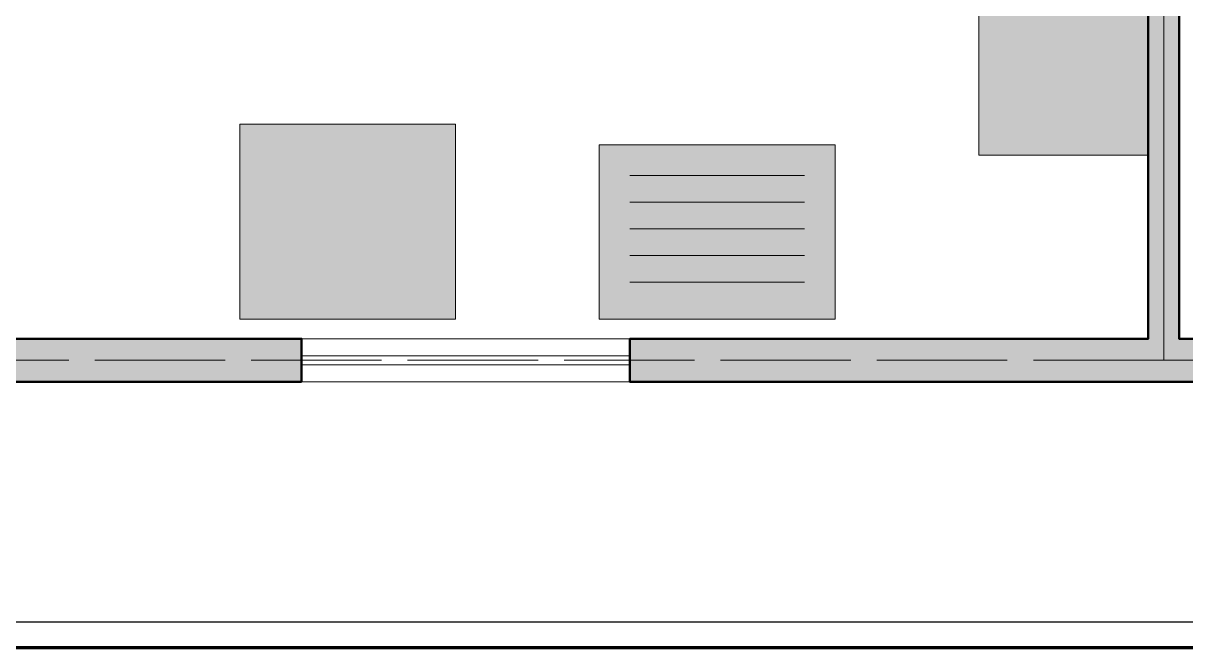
# Model space of a CAD drawing. Header units: metres. Extents: x 0 to 115, y 0 to 64.
# Drawn here: x 27.29 to 38.61, y 0.4 to 6.48 of the extents above; entities that cross this region are included whole.
import ezdxf

# ---------------------------------------------------------------- set-up
doc = ezdxf.new("R2010")
doc.units = ezdxf.units.M
doc.linetypes.add('DASHED', pattern=[1.524, 1.27, -0.254])
doc.layers.add('A-AREA', color=8, linetype='DASHED', lineweight=13, plot=False)
for name, color, linetype, lineweight in [('A-LAMINA', 8, 'Continuous', 35), ('A-MOBILIARIO', 9, 'Continuous', 18), ('A-MOBILIARIO-RELLENO', 9, 'Continuous', 0), ('A-MURO', 7, 'Continuous', 50), ('A-VENTANA', 4, 'Continuous', 18)]:
    doc.layers.add(name, color=color, linetype=linetype, lineweight=lineweight)
doc.layers.add('A-MURO-RELLENO', color=8, linetype='Continuous', lineweight=0, true_color=0x8d949b)

msp = doc.modelspace()

# ---------------------------------------------------------------- hatches: boundary and pattern name
at = {"layer": 'A-MOBILIARIO-RELLENO', "true_color": 0xe9ecef}
h = msp.add_hatch(color=7, dxfattribs=at)
h.dxf.hatch_style = 1
h.paths.add_polyline_path([(36.6, 14.2), (38.25, 14.2), (38.25, 5.2), (36.6, 5.2)])
h = msp.add_hatch(color=7, dxfattribs=at)
h.dxf.hatch_style = 1
h.paths.add_polyline_path([(29.4, 5.5), (31.5, 5.5), (31.5, 3.6), (29.4, 3.6)])
at = {"layer": 'A-MOBILIARIO-RELLENO', "true_color": 0xf3f5f7}
h = msp.add_hatch(color=7, dxfattribs=at)
h.dxf.hatch_style = 1
h.paths.add_polyline_path([(32.9, 5.3), (35.2, 5.3), (35.2, 3.6), (32.9, 3.6)])
at = {"layer": 'A-MURO-RELLENO', "true_color": 0x8d949b}
h = msp.add_hatch(color=8, dxfattribs=at)
h.dxf.hatch_style = 1
h.paths.add_polyline_path([(33.2, 2.99), (54.71, 2.99), (54.71, 14.19), (75.8, 14.19), (75.8, 14.61), (70.25, 14.61), (70.25, 14.75), (69.95, 14.75), (69.95, 14.61), (54.71, 14.61), (54.71, 14.66), (54.29, 14.66), (54.29, 14.6), (42.15, 14.6), (42.15, 14.9), (41.85, 14.9), (41.85, 14.6), (41.2, 14.6), (41.2, 14.3), (54.29, 14.3), (54.29, 3.41), (38.55, 3.41), (38.55, 14.3), (38.8, 14.3), (38.8, 14.6), (28.25, 14.6), (28.25, 16.6), (27.95, 16.6), (27.95, 14.6), (20.4, 14.6), (20.4, 14.3), (38.25, 14.3), (38.25, 3.41), (33.2, 3.41)])
h = msp.add_hatch(color=8, dxfattribs=at)
h.dxf.hatch_style = 1
h.paths.add_polyline_path([(30, 2.99), (30, 3.41), (26.6, 3.41), (26.6, 2.99)])

# ---------------------------------------------------------------- linework, layer by layer
at = {"layer": 'A-AREA'}
for points in [[(17.5, 14.45), (38.4, 14.45), (38.4, 3.2), (17.5, 3.2)], [(38.4, 14.45), (54.5, 14.45), (54.5, 3.2), (38.4, 3.2)]]:
    msp.add_lwpolyline(points, close=True, dxfattribs=at)
at = {"layer": 'A-LAMINA', "lineweight": 70}
msp.add_lwpolyline([(0.4, 64.5), (115.4, 64.5), (115.4, 0.4), (0.4, 0.4)], close=True, dxfattribs=at)
at = {"layer": 'A-LAMINA', "lineweight": 25}
msp.add_lwpolyline([(0.65, 64.25), (115.15, 64.25), (115.15, 0.65), (0.65, 0.65)], close=True, dxfattribs=at)
at = {"layer": 'A-MOBILIARIO'}
for points in [[(36.6, 14.2), (38.25, 14.2), (38.25, 5.2), (36.6, 5.2)], [(29.4, 5.5), (31.5, 5.5), (31.5, 3.6), (29.4, 3.6)], [(32.9, 5.3), (35.2, 5.3), (35.2, 3.6), (32.9, 3.6)]]:
    msp.add_lwpolyline(points, close=True, dxfattribs=at)
for points in [[(33.2, 5), (34.9, 5)], [(33.2, 4.74), (34.9, 4.74)], [(33.2, 4.48), (34.9, 4.48)], [(33.2, 4.22), (34.9, 4.22)], [(33.2, 3.96), (34.9, 3.96)]]:
    msp.add_lwpolyline(points, dxfattribs=at)
at = {"layer": 'A-MURO'}
msp.add_lwpolyline([(54.29, 3.41), (38.55, 3.41), (38.55, 14.3), (38.8, 14.3), (38.8, 14.6), (28.25, 14.6), (28.25, 16.6), (27.95, 16.6), (27.95, 14.6), (20.4, 14.6), (20.4, 14.3), (38.25, 14.3), (38.25, 3.41), (33.2, 3.41), (33.2, 2.99), (54.71, 2.99)], dxfattribs=at)
msp.add_lwpolyline([(30, 2.99), (30, 3.41), (26.6, 3.41), (26.6, 2.99)], close=True, dxfattribs=at)
at = {"layer": 'A-VENTANA'}
for p, q in [((30, 3.245), (33.2, 3.245)), ((30, 3.155), (33.2, 3.155))]:
    msp.add_line(p, q, dxfattribs=at)
msp.add_lwpolyline([(30, 3.41), (33.2, 3.41), (33.2, 2.99), (30, 2.99)], close=True, dxfattribs=at)

doc.saveas('drawing.dxf')
